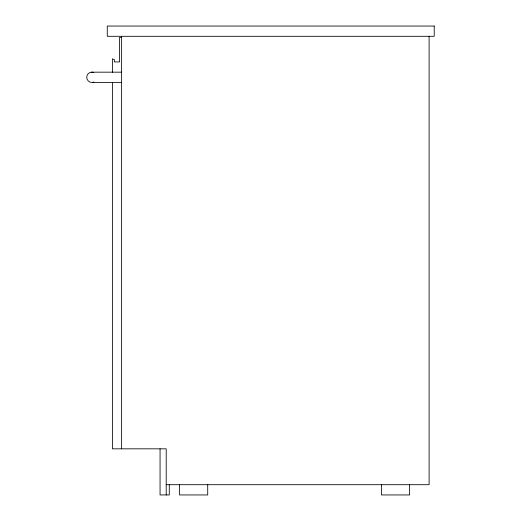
<?xml version="1.0" encoding="UTF-8"?>
<svg xmlns="http://www.w3.org/2000/svg" width="521" height="521" viewBox="0 0 521 521"><rect width="100%" height="100%" fill="white"/><g stroke="black" fill="none" stroke-linecap="round" stroke-linejoin="round"><path stroke-width="0.78" d="M121.621 37.323L119.576 37.323L119.576 61.921L114.451 61.921L114.451 59.694L112.399 58.847L112.399 72.66M91.436 72.172L121.621 72.172M92.367 82.422L121.621 82.422M166.206 484.699L429.102 484.699L429.102 36.301M409.623 484.458L409.623 494.95L381.437 494.95L381.437 484.458M207.716 484.458L207.716 494.95L179.53 494.95L179.53 484.458M169.279 484.432L169.279 494.95L160.058 494.95L160.058 448.828M166.206 494.95L166.206 448.828L112.399 448.828L112.399 82.409M121.621 36.301L121.621 448.828M93.904 82.058A5.164 5.164 0 0 1 86.733 77.323A5.164 5.164 0 0 1 93.852 72.51M434.221 26.05L107.274 26.05L107.274 36.301L434.221 36.301L434.221 26.05"/></g></svg>
